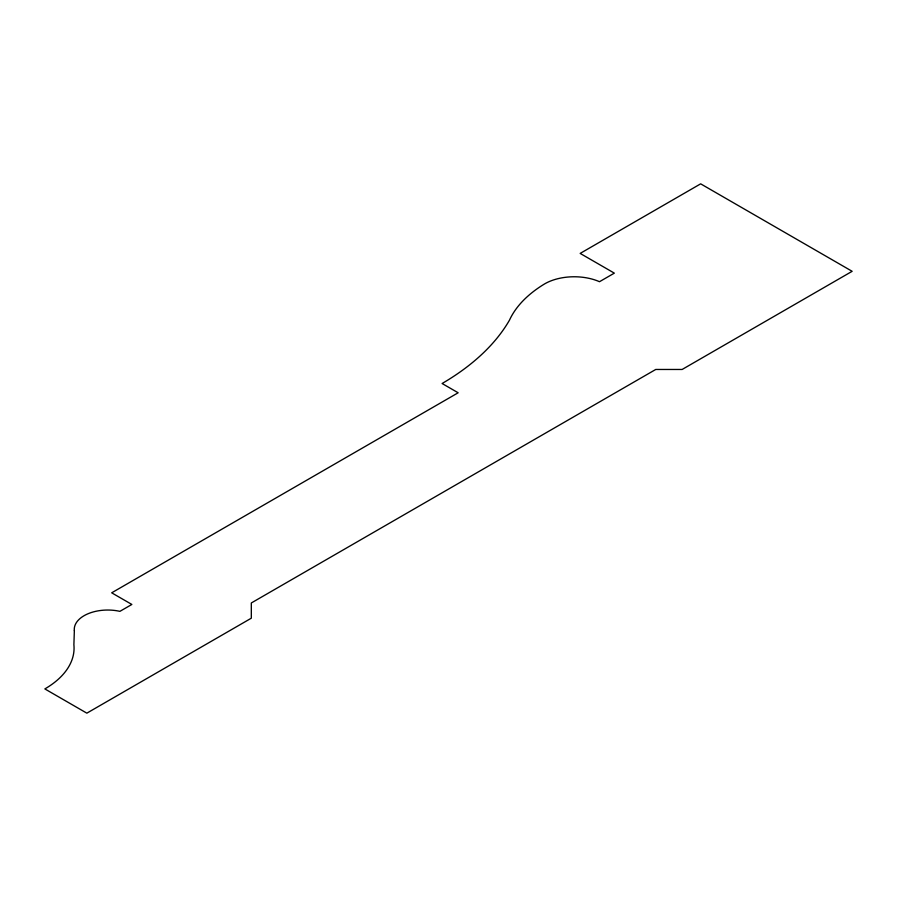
<?xml version="1.0" encoding="UTF-8"?>
<svg xmlns="http://www.w3.org/2000/svg" width="897" height="897" viewBox="0 0 897 897"><rect width="100%" height="100%" fill="white"/><g stroke="black" fill="none" stroke-linecap="round" stroke-linejoin="round"><path stroke-width="1.35" d="M74.35 630.692L73.89 644.741A100.083 57.778 0 0 1 44.85 688.918L86.841 713.16L251.317 618.19L251.317 602.963L655.752 369.463L682.135 369.463L852.15 271.309L700.658 183.84L580.168 253.414L614.333 273.137L599.499 281.703A41.643 24.04 0 0 0 543.907 284.327A144.215 83.264 0 0 0 509.507 320.106A282.577 163.142 0 0 1 442.098 383.512L458.154 392.774L111.688 592.816L131.859 604.455L119.906 611.35A33.492 19.342 0 0 0 74.35 630.692"/></g></svg>
